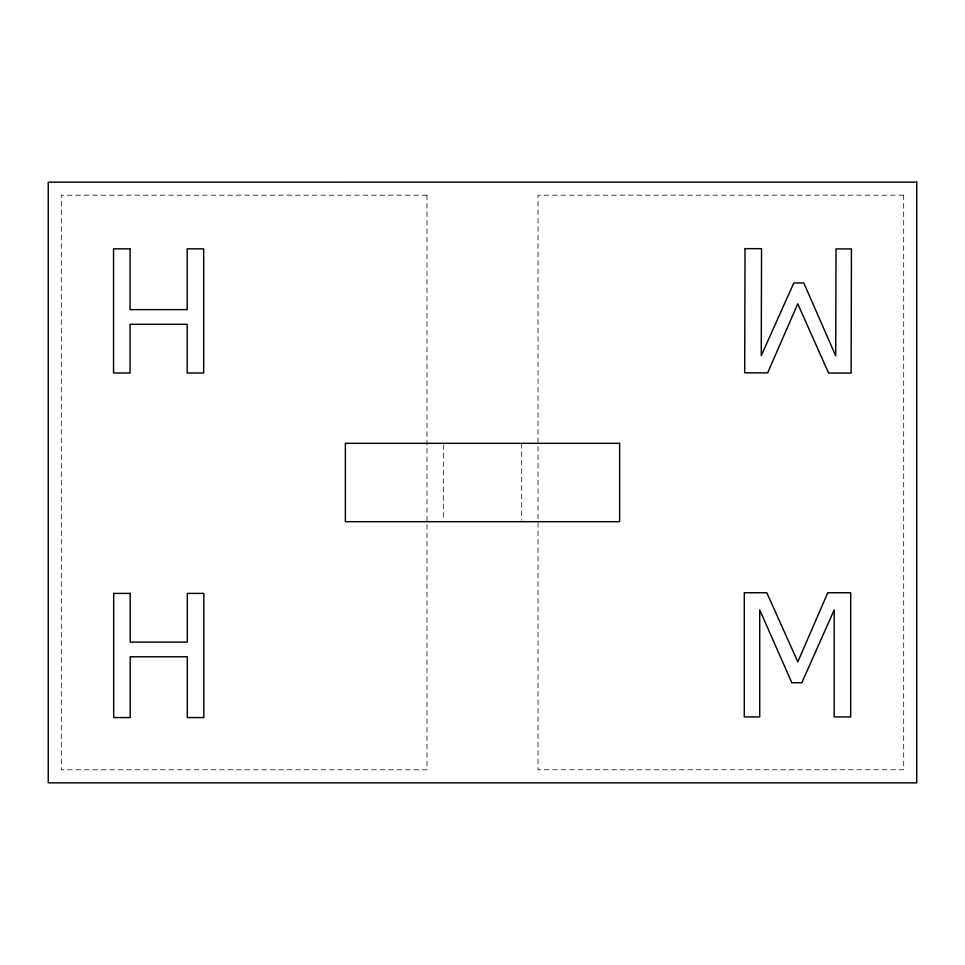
<?xml version="1.0" encoding="UTF-8"?>
<svg xmlns="http://www.w3.org/2000/svg" width="965" height="965" viewBox="0 0 965 965"><rect width="100%" height="100%" fill="white"/><g stroke="black" fill="none" stroke-linecap="round" stroke-linejoin="round"><path stroke-width="0.72" stroke-dasharray="4.83 3.62" d="M521.679 443.321L521.667 520.183M443.321 444.829L443.309 520.183M426.964 195.207L61.314 195.207L61.314 769.805L426.964 769.805L426.964 195.207M903.686 195.195L538.036 195.195L538.036 769.793L903.686 769.793L903.686 195.195"/><path stroke-width="1.45" d="M745.04 248.644L744.691 372.816L767.633 372.876L797.753 303.83L828.585 373.045L851.106 373.105L851.444 248.934L836.016 248.886L835.726 355.88L803.821 282.998L793.809 282.962L761.252 355.675L761.542 248.693L745.04 248.644M827.765 592.739L797.826 661.869L766.801 592.739L744.292 592.739L744.292 716.911L759.72 716.911L759.72 609.916L791.819 682.725L801.831 682.725L834.182 609.916L834.182 716.911L850.696 716.911L850.696 592.739L827.765 592.739M916.75 182.132L48.25 182.144L48.25 782.868L916.75 782.856L916.75 182.132M130.058 248.837L113.544 248.837L113.544 373.009L130.058 373.009L130.058 324.3L187.186 324.3L187.186 373.009L203.687 373.009L203.687 248.837L187.186 248.837L187.186 309.632L130.058 309.632L130.058 248.837M619.614 443.333L345.373 443.333L345.373 521.691L619.614 521.691L619.614 443.333M130.191 593.403L113.689 593.403L113.689 717.574L130.191 717.574L130.191 656.779L187.319 656.779L187.319 717.574L203.832 717.574L203.832 593.403L187.319 593.403L187.319 642.099L130.191 642.099L130.191 593.403"/></g></svg>
